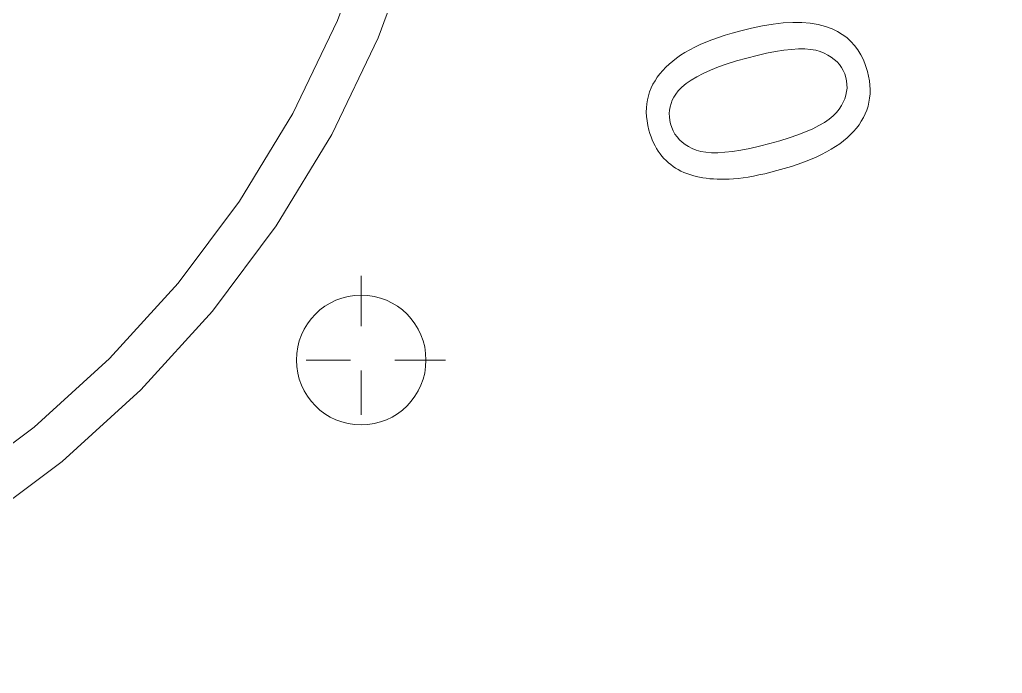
# Model space of a CAD drawing. Extents: x 23 to 587, y 4 to 413.
# Drawn here: x 221.905 to 224.123, y 99.408 to 100.883 of the extents above; entities that cross this region are included whole.
import ezdxf

# ---------------------------------------------------------------- set-up
doc = ezdxf.new("R2010")
doc.units = 0
doc.linetypes.add('DASHDOT', pattern=[18.5, 12, -3, 0.5, -3])
doc.linetypes.add('DASHED', pattern=[15, 12, -3])
doc.layers.get('0').update_dxf_attribs({"lineweight": 13})

# ---------------------------------------------------------------- blocks, each defined once
blk = doc.blocks.new('BLOCK409')
at = {"color": 7, "linetype": 'DASHDOT', "lineweight": 13, "ltscale": 0.019022}
for p, q in [((234.9198, 89.9609), (234.9198, 89.2)), ((235.3003, 89.5804), (234.5394, 89.5804))]:
    blk.add_line(p, q, dxfattribs=at)
blk = doc.blocks.new('BLOCK424')
at = {"color": 7, "linetype": 'DASHED', "lineweight": 13, "ltscale": 0.001293}
blk.add_line((236.732, 91.089), (236.6813, 91.0785), dxfattribs=at)
at = {"color": 7, "linetype": 'DASHED', "lineweight": 13, "ltscale": 0.001219}
blk.add_line((236.7801, 91.0968), (236.732, 91.089), dxfattribs=at)
at = {"color": 7, "linetype": 'DASHED', "lineweight": 13, "ltscale": 0.001147}
blk.add_line((236.8257, 91.1018), (236.7801, 91.0968), dxfattribs=at)
at = {"color": 7, "linetype": 'DASHED', "lineweight": 13, "ltscale": 0.001079}
blk.add_line((236.8688, 91.1042), (236.8257, 91.1018), dxfattribs=at)
at = {"color": 7, "linetype": 'DASHED', "lineweight": 13, "ltscale": 0.001015}
blk.add_line((236.9094, 91.1038), (236.8688, 91.1042), dxfattribs=at)
at = {"color": 7, "linetype": 'DASHED', "lineweight": 13, "ltscale": 0.000954398}
blk.add_line((236.9474, 91.1007), (236.9094, 91.1038), dxfattribs=at)
at = {"color": 7, "linetype": 'DASHED', "lineweight": 13, "ltscale": 0.00090009}
blk.add_line((236.983, 91.0948), (236.9474, 91.1007), dxfattribs=at)
at = {"color": 7, "linetype": 'DASHED', "lineweight": 13, "ltscale": 0.000852763}
blk.add_line((237.016, 91.0863), (236.983, 91.0948), dxfattribs=at)
at = {"color": 7, "linetype": 'DASHED', "lineweight": 13, "ltscale": 0.000801215}
blk.add_line((236.5627, 91.0462), (236.5323, 91.0362), dxfattribs=at)
at = {"color": 7, "linetype": 'DASHED', "lineweight": 13, "ltscale": 0.000835477}
blk.add_line((236.5947, 91.0559), (236.5627, 91.0462), dxfattribs=at)
at = {"color": 7, "linetype": 'DASHED', "lineweight": 13, "ltscale": 0.000869423}
blk.add_line((236.6282, 91.0653), (236.5947, 91.0559), dxfattribs=at)
at = {"color": 7, "linetype": 'DASHED', "lineweight": 13, "ltscale": 0.00137}
blk.add_line((236.6813, 91.0785), (236.6282, 91.0653), dxfattribs=at)
at = {"color": 7, "linetype": 'DASHED', "lineweight": 13, "ltscale": 0.000812984}
blk.add_line((237.0465, 91.075), (237.016, 91.0863), dxfattribs=at)
at = {"color": 7, "linetype": 'DASHED', "lineweight": 13, "ltscale": 0.000652485}
blk.add_line((237.0699, 91.0635), (237.0465, 91.075), dxfattribs=at)
at = {"color": 7, "linetype": 'DASHED', "lineweight": 13, "ltscale": 0.000636445}
blk.add_line((237.0917, 91.0503), (237.0699, 91.0635), dxfattribs=at)
at = {"color": 7, "linetype": 'DASHED', "lineweight": 13, "ltscale": 0.000625916}
blk.add_line((237.1118, 91.0354), (237.0917, 91.0503), dxfattribs=at)
at = {"color": 7, "linetype": 'DASHED', "lineweight": 13, "ltscale": 0.000672467}
blk.add_line((236.4501, 91.004), (236.4257, 90.9925), dxfattribs=at)
at = {"color": 7, "linetype": 'DASHED', "lineweight": 13, "ltscale": 0.000703313}
blk.add_line((236.4759, 91.015), (236.4501, 91.004), dxfattribs=at)
at = {"color": 7, "linetype": 'DASHED', "lineweight": 13, "ltscale": 0.000735925}
blk.add_line((236.5034, 91.0258), (236.4759, 91.015), dxfattribs=at)
at = {"color": 7, "linetype": 'DASHED', "lineweight": 13, "ltscale": 0.000768279}
blk.add_line((236.5323, 91.0362), (236.5034, 91.0258), dxfattribs=at)
at = {"color": 7, "linetype": 'DASHED', "lineweight": 13, "ltscale": 0.00062046}
blk.add_line((237.1302, 91.0188), (237.1118, 91.0354), dxfattribs=at)
at = {"color": 7, "linetype": 'DASHED', "lineweight": 13, "ltscale": 0.000621726}
blk.add_line((237.147, 91.0004), (237.1302, 91.0188), dxfattribs=at)
at = {"color": 7, "linetype": 'DASHED', "lineweight": 13, "ltscale": 0.000628467}
blk.add_line((237.162, 90.9802), (237.147, 91.0004), dxfattribs=at)
at = {"color": 7, "linetype": 'DASHED', "lineweight": 13, "ltscale": 0.000561344}
blk.add_line((236.3619, 90.9561), (236.3435, 90.9433), dxfattribs=at)
at = {"color": 7, "linetype": 'DASHED', "lineweight": 13, "ltscale": 0.00058458}
blk.add_line((236.3816, 90.9686), (236.3619, 90.9561), dxfattribs=at)
at = {"color": 7, "linetype": 'DASHED', "lineweight": 13, "ltscale": 0.000612335}
blk.add_line((236.4029, 90.9808), (236.3816, 90.9686), dxfattribs=at)
at = {"color": 7, "linetype": 'DASHED', "lineweight": 13, "ltscale": 0.000641824}
blk.add_line((236.4257, 90.9925), (236.4029, 90.9808), dxfattribs=at)
at = {"color": 7, "linetype": 'DASHED', "lineweight": 13, "ltscale": 0.00119}
blk.add_line((236.6608, 90.9434), (236.707, 90.9552), dxfattribs=at)
at = {"color": 7, "linetype": 'DASHED', "lineweight": 13, "ltscale": 0.001108}
blk.add_line((236.707, 90.9552), (236.7502, 90.965), dxfattribs=at)
at = {"color": 7, "linetype": 'DASHED', "lineweight": 13, "ltscale": 0.001028}
blk.add_line((236.7502, 90.965), (236.7906, 90.9728), dxfattribs=at)
at = {"color": 7, "linetype": 'DASHED', "lineweight": 13, "ltscale": 0.000948361}
blk.add_line((236.7906, 90.9728), (236.8281, 90.9787), dxfattribs=at)
at = {"color": 7, "linetype": 'DASHED', "lineweight": 13, "ltscale": 0.000870319}
blk.add_line((236.8281, 90.9787), (236.8626, 90.9826), dxfattribs=at)
at = {"color": 7, "linetype": 'DASHED', "lineweight": 13, "ltscale": 0.000794217}
blk.add_line((236.8626, 90.9826), (236.8944, 90.9845), dxfattribs=at)
at = {"color": 7, "linetype": 'DASHED', "lineweight": 13, "ltscale": 0.000720471}
for p, q in [((236.8944, 90.9845), (236.9232, 90.9845)), ((237.0116, 90.6528), (236.9866, 90.6384)), ((236.5303, 90.5161), (236.5015, 90.5161))]:
    blk.add_line(p, q, dxfattribs=at)
at = {"color": 7, "linetype": 'DASHED', "lineweight": 13, "ltscale": 0.000650898}
blk.add_line((236.9232, 90.9845), (236.9491, 90.9824), dxfattribs=at)
at = {"color": 7, "linetype": 'DASHED', "lineweight": 13, "ltscale": 0.000584754}
blk.add_line((236.9491, 90.9824), (236.9722, 90.9785), dxfattribs=at)
at = {"color": 7, "linetype": 'DASHED', "lineweight": 13, "ltscale": 0.000525629}
blk.add_line((236.9722, 90.9785), (236.9924, 90.9725), dxfattribs=at)
at = {"color": 7, "linetype": 'DASHED', "lineweight": 13, "ltscale": 0.000486436}
blk.add_line((236.9924, 90.9725), (237.0104, 90.9652), dxfattribs=at)
at = {"color": 7, "linetype": 'DASHED', "lineweight": 13, "ltscale": 0.000463658}
blk.add_line((237.0104, 90.9652), (237.0269, 90.9568), dxfattribs=at)
at = {"color": 7, "linetype": 'DASHED', "lineweight": 13, "ltscale": 0.000444155}
blk.add_line((237.0269, 90.9568), (237.0421, 90.9476), dxfattribs=at)
at = {"color": 7, "linetype": 'DASHED', "lineweight": 13, "ltscale": 0.000640453}
blk.add_line((237.1754, 90.9584), (237.162, 90.9802), dxfattribs=at)
at = {"color": 7, "linetype": 'DASHED', "lineweight": 13, "ltscale": 0.000658352}
blk.add_line((237.1871, 90.9348), (237.1754, 90.9584), dxfattribs=at)
at = {"color": 7, "linetype": 'DASHED', "lineweight": 13, "ltscale": 0.000515441}
blk.add_line((236.31, 90.9163), (236.295, 90.9021), dxfattribs=at)
at = {"color": 7, "linetype": 'DASHED', "lineweight": 13, "ltscale": 0.000529968}
blk.add_line((236.3262, 90.93), (236.31, 90.9163), dxfattribs=at)
at = {"color": 7, "linetype": 'DASHED', "lineweight": 13, "ltscale": 0.00054522}
blk.add_line((236.3435, 90.9433), (236.3262, 90.93), dxfattribs=at)
at = {"color": 7, "linetype": 'DASHED', "lineweight": 13, "ltscale": 0.001041}
blk.add_line((236.5331, 90.9032), (236.5723, 90.9171), dxfattribs=at)
at = {"color": 7, "linetype": 'DASHED', "lineweight": 13, "ltscale": 0.001116}
blk.add_line((236.5723, 90.9171), (236.6149, 90.9304), dxfattribs=at)
at = {"color": 7, "linetype": 'DASHED', "lineweight": 13, "ltscale": 0.001193}
for p, q in [((236.6149, 90.9304), (236.6608, 90.9434)), ((236.7643, 90.5573), (236.718, 90.5455))]:
    blk.add_line(p, q, dxfattribs=at)
at = {"color": 7, "linetype": 'DASHED', "lineweight": 13, "ltscale": 0.000427521}
blk.add_line((237.0421, 90.9476), (237.0558, 90.9373), dxfattribs=at)
at = {"color": 7, "linetype": 'DASHED', "lineweight": 13, "ltscale": 0.000414582}
blk.add_line((237.0558, 90.9373), (237.0681, 90.9262), dxfattribs=at)
at = {"color": 7, "linetype": 'DASHED', "lineweight": 13, "ltscale": 0.000406198}
blk.add_line((237.0681, 90.9262), (237.0789, 90.9141), dxfattribs=at)
at = {"color": 7, "linetype": 'DASHED', "lineweight": 13, "ltscale": 0.000402276}
blk.add_line((237.0789, 90.9141), (237.0883, 90.901), dxfattribs=at)
at = {"color": 7, "linetype": 'DASHED', "lineweight": 13, "ltscale": 0.000681185}
blk.add_line((237.1971, 90.9095), (237.1871, 90.9348), dxfattribs=at)
at = {"color": 7, "linetype": 'DASHED', "lineweight": 13, "ltscale": 0.000482595}
blk.add_line((236.2684, 90.8726), (236.2568, 90.8571), dxfattribs=at)
at = {"color": 7, "linetype": 'DASHED', "lineweight": 13, "ltscale": 0.000491832}
blk.add_line((236.2811, 90.8876), (236.2684, 90.8726), dxfattribs=at)
at = {"color": 7, "linetype": 'DASHED', "lineweight": 13, "ltscale": 0.000503382}
blk.add_line((236.295, 90.9021), (236.2811, 90.8876), dxfattribs=at)
at = {"color": 7, "linetype": 'DASHED', "lineweight": 13, "ltscale": 0.000824215}
blk.add_line((236.4352, 90.8593), (236.4645, 90.8743), dxfattribs=at)
at = {"color": 7, "linetype": 'DASHED', "lineweight": 13, "ltscale": 0.000894181}
blk.add_line((236.4645, 90.8743), (236.4971, 90.889), dxfattribs=at)
at = {"color": 7, "linetype": 'DASHED', "lineweight": 13, "ltscale": 0.000966588}
blk.add_line((236.4971, 90.889), (236.5331, 90.9032), dxfattribs=at)
at = {"color": 7, "linetype": 'DASHED', "lineweight": 13, "ltscale": 0.000402209}
blk.add_line((237.0883, 90.901), (237.0963, 90.8871), dxfattribs=at)
at = {"color": 7, "linetype": 'DASHED', "lineweight": 13, "ltscale": 0.000407421}
blk.add_line((237.0963, 90.8871), (237.1028, 90.8721), dxfattribs=at)
at = {"color": 7, "linetype": 'DASHED', "lineweight": 13, "ltscale": 0.000416292}
blk.add_line((237.1028, 90.8721), (237.1079, 90.8563), dxfattribs=at)
at = {"color": 7, "linetype": 'DASHED', "lineweight": 13, "ltscale": 0.000707701}
blk.add_line((237.2054, 90.8824), (237.1971, 90.9095), dxfattribs=at)
at = {"color": 7, "linetype": 'DASHED', "lineweight": 13, "ltscale": 0.000539606}
blk.add_line((237.2104, 90.8614), (237.2054, 90.8824), dxfattribs=at)
at = {"color": 7, "linetype": 'DASHED', "lineweight": 13, "ltscale": 0.000465571}
blk.add_line((236.237, 90.8249), (236.2289, 90.8082), dxfattribs=at)
at = {"color": 7, "linetype": 'DASHED', "lineweight": 13, "ltscale": 0.000469347}
blk.add_line((236.2464, 90.8412), (236.237, 90.8249), dxfattribs=at)
at = {"color": 7, "linetype": 'DASHED', "lineweight": 13, "ltscale": 0.000475282}
blk.add_line((236.2568, 90.8571), (236.2464, 90.8412), dxfattribs=at)
at = {"color": 7, "linetype": 'DASHED', "lineweight": 13, "ltscale": 0.000633752}
blk.add_line((236.3672, 90.8115), (236.3865, 90.8279), dxfattribs=at)
at = {"color": 7, "linetype": 'DASHED', "lineweight": 13, "ltscale": 0.000692353}
blk.add_line((236.3865, 90.8279), (236.4092, 90.8438), dxfattribs=at)
at = {"color": 7, "linetype": 'DASHED', "lineweight": 13, "ltscale": 0.000756645}
blk.add_line((236.4092, 90.8438), (236.4352, 90.8593), dxfattribs=at)
at = {"color": 7, "linetype": 'DASHED', "lineweight": 13, "ltscale": 0.000417066}
blk.add_line((237.1079, 90.8563), (237.1114, 90.84), dxfattribs=at)
at = {"color": 7, "linetype": 'DASHED', "lineweight": 13, "ltscale": 0.000406736}
blk.add_line((237.1114, 90.84), (237.1132, 90.8238), dxfattribs=at)
at = {"color": 7, "linetype": 'DASHED', "lineweight": 13, "ltscale": 0.000403036}
blk.add_line((237.1132, 90.8238), (237.1133, 90.8077), dxfattribs=at)
at = {"color": 7, "linetype": 'DASHED', "lineweight": 13, "ltscale": 0.000522975}
blk.add_line((237.2141, 90.8408), (237.2104, 90.8614), dxfattribs=at)
at = {"color": 7, "linetype": 'DASHED', "lineweight": 13, "ltscale": 0.00050737}
blk.add_line((237.2165, 90.8207), (237.2141, 90.8408), dxfattribs=at)
at = {"color": 7, "linetype": 'DASHED', "lineweight": 13, "ltscale": 0.000461591}
blk.add_line((236.2219, 90.7911), (236.2163, 90.7735), dxfattribs=at)
at = {"color": 7, "linetype": 'DASHED', "lineweight": 13, "ltscale": 0.000461888}
blk.add_line((236.2289, 90.8082), (236.2219, 90.7911), dxfattribs=at)
at = {"color": 7, "linetype": 'DASHED', "lineweight": 13, "ltscale": 0.000412058}
blk.add_line((236.3318, 90.7672), (236.3407, 90.7811), dxfattribs=at)
at = {"color": 7, "linetype": 'DASHED', "lineweight": 13, "ltscale": 0.00042878}
blk.add_line((236.3407, 90.7811), (236.3511, 90.7947), dxfattribs=at)
at = {"color": 7, "linetype": 'DASHED', "lineweight": 13, "ltscale": 0.000579997}
blk.add_line((236.3511, 90.7947), (236.3672, 90.8115), dxfattribs=at)
at = {"color": 7, "linetype": 'DASHED', "lineweight": 13, "ltscale": 0.000406549}
blk.add_line((237.1116, 90.7917), (237.1083, 90.7758), dxfattribs=at)
at = {"color": 7, "linetype": 'DASHED', "lineweight": 13, "ltscale": 0.000401842}
blk.add_line((237.1133, 90.8077), (237.1116, 90.7917), dxfattribs=at)
at = {"color": 7, "linetype": 'DASHED', "lineweight": 13, "ltscale": 0.000473425}
blk.add_line((237.2155, 90.7628), (237.2172, 90.7816), dxfattribs=at)
at = {"color": 7, "linetype": 'DASHED', "lineweight": 13, "ltscale": 0.00049389}
blk.add_line((237.2175, 90.8009), (237.2165, 90.8207), dxfattribs=at)
at = {"color": 7, "linetype": 'DASHED', "lineweight": 13, "ltscale": 0.000482496}
blk.add_line((237.2172, 90.7816), (237.2175, 90.8009), dxfattribs=at)
at = {"color": 7, "linetype": 'DASHED', "lineweight": 13, "ltscale": 0.000471727}
blk.add_line((236.209, 90.7372), (236.2074, 90.7184), dxfattribs=at)
at = {"color": 7, "linetype": 'DASHED', "lineweight": 13, "ltscale": 0.000465788}
blk.add_line((236.212, 90.7555), (236.209, 90.7372), dxfattribs=at)
at = {"color": 7, "linetype": 'DASHED', "lineweight": 13, "ltscale": 0.000461534}
blk.add_line((236.2163, 90.7735), (236.212, 90.7555), dxfattribs=at)
at = {"color": 7, "linetype": 'DASHED', "lineweight": 13, "ltscale": 0.000383244}
blk.add_line((236.3145, 90.7238), (236.3187, 90.7386), dxfattribs=at)
at = {"color": 7, "linetype": 'DASHED', "lineweight": 13, "ltscale": 0.000389466}
blk.add_line((236.3187, 90.7386), (236.3245, 90.753), dxfattribs=at)
at = {"color": 7, "linetype": 'DASHED', "lineweight": 13, "ltscale": 0.000399132}
blk.add_line((236.3245, 90.753), (236.3318, 90.7672), dxfattribs=at)
at = {"color": 7, "linetype": 'DASHED', "lineweight": 13, "ltscale": 0.00044493}
blk.add_line((237.0964, 90.7443), (237.0879, 90.7286), dxfattribs=at)
at = {"color": 7, "linetype": 'DASHED', "lineweight": 13, "ltscale": 0.000428234}
blk.add_line((237.1032, 90.76), (237.0964, 90.7443), dxfattribs=at)
at = {"color": 7, "linetype": 'DASHED', "lineweight": 13, "ltscale": 0.000414989}
blk.add_line((237.1083, 90.7758), (237.1032, 90.76), dxfattribs=at)
at = {"color": 7, "linetype": 'DASHED', "lineweight": 13, "ltscale": 0.000463623}
blk.add_line((237.2082, 90.7263), (237.2125, 90.7443), dxfattribs=at)
at = {"color": 7, "linetype": 'DASHED', "lineweight": 13, "ltscale": 0.000466944}
blk.add_line((237.2125, 90.7443), (237.2155, 90.7628), dxfattribs=at)
at = {"color": 7, "linetype": 'DASHED', "lineweight": 13, "ltscale": 0.000480824}
blk.add_line((236.2074, 90.7184), (236.2071, 90.6991), dxfattribs=at)
at = {"color": 7, "linetype": 'DASHED', "lineweight": 13, "ltscale": 0.000491484}
blk.add_line((236.2071, 90.6991), (236.2081, 90.6795), dxfattribs=at)
at = {"color": 7, "linetype": 'DASHED', "lineweight": 13, "ltscale": 0.000384248}
blk.add_line((236.3108, 90.6935), (236.3119, 90.7088), dxfattribs=at)
at = {"color": 7, "linetype": 'DASHED', "lineweight": 13, "ltscale": 0.000390359}
blk.add_line((236.3112, 90.6778), (236.3108, 90.6935), dxfattribs=at)
at = {"color": 7, "linetype": 'DASHED', "lineweight": 13, "ltscale": 0.000381954}
blk.add_line((236.3119, 90.7088), (236.3145, 90.7238), dxfattribs=at)
at = {"color": 7, "linetype": 'DASHED', "lineweight": 13, "ltscale": 0.00052691}
blk.add_line((237.0656, 90.6977), (237.0511, 90.6825), dxfattribs=at)
at = {"color": 7, "linetype": 'DASHED', "lineweight": 13, "ltscale": 0.000487671}
blk.add_line((237.0776, 90.7131), (237.0656, 90.6977), dxfattribs=at)
at = {"color": 7, "linetype": 'DASHED', "lineweight": 13, "ltscale": 0.000464798}
blk.add_line((237.0879, 90.7286), (237.0776, 90.7131), dxfattribs=at)
at = {"color": 7, "linetype": 'DASHED', "lineweight": 13, "ltscale": 0.000466591}
blk.add_line((237.1872, 90.6748), (237.1955, 90.6915), dxfattribs=at)
at = {"color": 7, "linetype": 'DASHED', "lineweight": 13, "ltscale": 0.000463426}
blk.add_line((237.1955, 90.6915), (237.2025, 90.7087), dxfattribs=at)
at = {"color": 7, "linetype": 'DASHED', "lineweight": 13, "ltscale": 0.000462382}
blk.add_line((237.2025, 90.7087), (237.2082, 90.7263), dxfattribs=at)
at = {"color": 7, "linetype": 'DASHED', "lineweight": 13, "ltscale": 0.000504295}
blk.add_line((236.2081, 90.6795), (236.2104, 90.6595), dxfattribs=at)
at = {"color": 7, "linetype": 'DASHED', "lineweight": 13, "ltscale": 0.000519936}
blk.add_line((236.2104, 90.6595), (236.2141, 90.639), dxfattribs=at)
at = {"color": 7, "linetype": 'DASHED', "lineweight": 13, "ltscale": 0.000401071}
blk.add_line((236.3133, 90.6619), (236.3112, 90.6778), dxfattribs=at)
at = {"color": 7, "linetype": 'DASHED', "lineweight": 13, "ltscale": 0.000414663}
blk.add_line((236.3169, 90.6457), (236.3133, 90.6619), dxfattribs=at)
at = {"color": 7, "linetype": 'DASHED', "lineweight": 13, "ltscale": 0.000423157}
blk.add_line((236.322, 90.6296), (236.3169, 90.6457), dxfattribs=at)
at = {"color": 7, "linetype": 'DASHED', "lineweight": 13, "ltscale": 0.000650921}
blk.add_line((237.0331, 90.6675), (237.0116, 90.6528), dxfattribs=at)
at = {"color": 7, "linetype": 'DASHED', "lineweight": 13, "ltscale": 0.000585798}
blk.add_line((237.0511, 90.6825), (237.0331, 90.6675), dxfattribs=at)
at = {"color": 7, "linetype": 'DASHED', "lineweight": 13, "ltscale": 0.000475645}
blk.add_line((237.1674, 90.6426), (237.1779, 90.6585), dxfattribs=at)
at = {"color": 7, "linetype": 'DASHED', "lineweight": 13, "ltscale": 0.000469873}
blk.add_line((237.1779, 90.6585), (237.1872, 90.6748), dxfattribs=at)
at = {"color": 7, "linetype": 'DASHED', "lineweight": 13, "ltscale": 0.000536521}
blk.add_line((236.2141, 90.639), (236.2191, 90.6181), dxfattribs=at)
at = {"color": 7, "linetype": 'DASHED', "lineweight": 13, "ltscale": 0.00039758}
blk.add_line((236.2191, 90.6181), (236.2235, 90.6028), dxfattribs=at)
at = {"color": 7, "linetype": 'DASHED', "lineweight": 13, "ltscale": 0.000388344}
blk.add_line((236.2235, 90.6028), (236.2285, 90.5881), dxfattribs=at)
at = {"color": 7, "linetype": 'DASHED', "lineweight": 13, "ltscale": 0.000413398}
blk.add_line((236.3286, 90.6144), (236.322, 90.6296), dxfattribs=at)
at = {"color": 7, "linetype": 'DASHED', "lineweight": 13, "ltscale": 0.000407293}
blk.add_line((236.3366, 90.6003), (236.3286, 90.6144), dxfattribs=at)
at = {"color": 7, "linetype": 'DASHED', "lineweight": 13, "ltscale": 0.000405723}
blk.add_line((236.3461, 90.5871), (236.3366, 90.6003), dxfattribs=at)
at = {"color": 7, "linetype": 'DASHED', "lineweight": 13, "ltscale": 0.00094682}
blk.add_line((236.9264, 90.6103), (236.891, 90.5966), dxfattribs=at)
at = {"color": 7, "linetype": 'DASHED', "lineweight": 13, "ltscale": 0.000869181}
blk.add_line((236.9582, 90.6242), (236.9264, 90.6103), dxfattribs=at)
at = {"color": 7, "linetype": 'DASHED', "lineweight": 13, "ltscale": 0.00079385}
blk.add_line((236.9866, 90.6384), (236.9582, 90.6242), dxfattribs=at)
at = {"color": 7, "linetype": 'DASHED', "lineweight": 13, "ltscale": 0.000502909}
blk.add_line((237.129, 90.5977), (237.1429, 90.6122), dxfattribs=at)
at = {"color": 7, "linetype": 'DASHED', "lineweight": 13, "ltscale": 0.000492338}
blk.add_line((237.1429, 90.6122), (237.1557, 90.6272), dxfattribs=at)
at = {"color": 7, "linetype": 'DASHED', "lineweight": 13, "ltscale": 0.000483481}
blk.add_line((237.1557, 90.6272), (237.1674, 90.6426), dxfattribs=at)
at = {"color": 7, "linetype": 'DASHED', "lineweight": 13, "ltscale": 0.000379807}
blk.add_line((236.2285, 90.5881), (236.2339, 90.5739), dxfattribs=at)
at = {"color": 7, "linetype": 'DASHED', "lineweight": 13, "ltscale": 0.000372118}
blk.add_line((236.2339, 90.5739), (236.2399, 90.5603), dxfattribs=at)
at = {"color": 7, "linetype": 'DASHED', "lineweight": 13, "ltscale": 0.0003659}
blk.add_line((236.2399, 90.5603), (236.2465, 90.5472), dxfattribs=at)
at = {"color": 7, "linetype": 'DASHED', "lineweight": 13, "ltscale": 0.000409256}
blk.add_line((236.3569, 90.5748), (236.3461, 90.5871), dxfattribs=at)
at = {"color": 7, "linetype": 'DASHED', "lineweight": 13, "ltscale": 0.000416541}
blk.add_line((236.3692, 90.5635), (236.3569, 90.5748), dxfattribs=at)
at = {"color": 7, "linetype": 'DASHED', "lineweight": 13, "ltscale": 0.000428616}
blk.add_line((236.3829, 90.5532), (236.3692, 90.5635), dxfattribs=at)
at = {"color": 7, "linetype": 'DASHED', "lineweight": 13, "ltscale": 0.001187}
blk.add_line((236.81, 90.5701), (236.7643, 90.5573), dxfattribs=at)
at = {"color": 7, "linetype": 'DASHED', "lineweight": 13, "ltscale": 0.001106}
blk.add_line((236.8523, 90.5832), (236.81, 90.5701), dxfattribs=at)
at = {"color": 7, "linetype": 'DASHED', "lineweight": 13, "ltscale": 0.001026}
blk.add_line((236.891, 90.5966), (236.8523, 90.5832), dxfattribs=at)
at = {"color": 7, "linetype": 'DASHED', "lineweight": 13, "ltscale": 0.000561458}
blk.add_line((237.062, 90.5438), (237.0805, 90.5566), dxfattribs=at)
at = {"color": 7, "linetype": 'DASHED', "lineweight": 13, "ltscale": 0.000544984}
blk.add_line((237.0805, 90.5566), (237.0978, 90.5699), dxfattribs=at)
at = {"color": 7, "linetype": 'DASHED', "lineweight": 13, "ltscale": 0.000529677}
blk.add_line((237.0978, 90.5699), (237.114, 90.5836), dxfattribs=at)
at = {"color": 7, "linetype": 'DASHED', "lineweight": 13, "ltscale": 0.000515748}
blk.add_line((237.114, 90.5836), (237.129, 90.5977), dxfattribs=at)
at = {"color": 7, "linetype": 'DASHED', "lineweight": 13, "ltscale": 0.000359079}
blk.add_line((236.2465, 90.5472), (236.2535, 90.5347), dxfattribs=at)
at = {"color": 7, "linetype": 'DASHED', "lineweight": 13, "ltscale": 0.000353991}
blk.add_line((236.2535, 90.5347), (236.2611, 90.5227), dxfattribs=at)
at = {"color": 7, "linetype": 'DASHED', "lineweight": 13, "ltscale": 0.00034992}
blk.add_line((236.2611, 90.5227), (236.2692, 90.5113), dxfattribs=at)
at = {"color": 7, "linetype": 'DASHED', "lineweight": 13, "ltscale": 0.000347359}
blk.add_line((236.2692, 90.5113), (236.2778, 90.5004), dxfattribs=at)
at = {"color": 7, "linetype": 'DASHED', "lineweight": 13, "ltscale": 0.000444197}
blk.add_line((236.398, 90.5438), (236.3829, 90.5532), dxfattribs=at)
at = {"color": 7, "linetype": 'DASHED', "lineweight": 13, "ltscale": 0.000463316}
blk.add_line((236.4145, 90.5355), (236.398, 90.5438), dxfattribs=at)
at = {"color": 7, "linetype": 'DASHED', "lineweight": 13, "ltscale": 0.000485396}
blk.add_line((236.4324, 90.5281), (236.4145, 90.5355), dxfattribs=at)
at = {"color": 7, "linetype": 'DASHED', "lineweight": 13, "ltscale": 0.000524648}
blk.add_line((236.4526, 90.5221), (236.4324, 90.5281), dxfattribs=at)
at = {"color": 7, "linetype": 'DASHED', "lineweight": 13, "ltscale": 0.00058405}
blk.add_line((236.4756, 90.5181), (236.4526, 90.5221), dxfattribs=at)
at = {"color": 7, "linetype": 'DASHED', "lineweight": 13, "ltscale": 0.000650191}
blk.add_line((236.5015, 90.5161), (236.4756, 90.5181), dxfattribs=at)
at = {"color": 7, "linetype": 'DASHED', "lineweight": 13, "ltscale": 0.000794977}
blk.add_line((236.5621, 90.518), (236.5303, 90.5161), dxfattribs=at)
at = {"color": 7, "linetype": 'DASHED', "lineweight": 13, "ltscale": 0.000871431}
blk.add_line((236.5967, 90.5219), (236.5621, 90.518), dxfattribs=at)
at = {"color": 7, "linetype": 'DASHED', "lineweight": 13, "ltscale": 0.000949878}
blk.add_line((236.6343, 90.5278), (236.5967, 90.5219), dxfattribs=at)
at = {"color": 7, "linetype": 'DASHED', "lineweight": 13, "ltscale": 0.00103}
blk.add_line((236.6747, 90.5357), (236.6343, 90.5278), dxfattribs=at)
at = {"color": 7, "linetype": 'DASHED', "lineweight": 13, "ltscale": 0.001111}
blk.add_line((236.718, 90.5455), (236.6747, 90.5357), dxfattribs=at)
at = {"color": 7, "linetype": 'DASHED', "lineweight": 13, "ltscale": 0.000639803}
blk.add_line((236.9983, 90.5077), (237.021, 90.5194), dxfattribs=at)
at = {"color": 7, "linetype": 'DASHED', "lineweight": 13, "ltscale": 0.0006112}
blk.add_line((237.021, 90.5194), (237.0423, 90.5314), dxfattribs=at)
at = {"color": 7, "linetype": 'DASHED', "lineweight": 13, "ltscale": 0.000583167}
blk.add_line((237.0423, 90.5314), (237.062, 90.5438), dxfattribs=at)
at = {"color": 7, "linetype": 'DASHED', "lineweight": 13, "ltscale": 0.000344433}
blk.add_line((236.2778, 90.5004), (236.2869, 90.4901), dxfattribs=at)
at = {"color": 7, "linetype": 'DASHED', "lineweight": 13, "ltscale": 0.000343053}
blk.add_line((236.2869, 90.4901), (236.2965, 90.4803), dxfattribs=at)
at = {"color": 7, "linetype": 'DASHED', "lineweight": 13, "ltscale": 0.000341175}
blk.add_line((236.2965, 90.4803), (236.3066, 90.4711), dxfattribs=at)
at = {"color": 7, "linetype": 'DASHED', "lineweight": 13, "ltscale": 0.000340216}
blk.add_line((236.3066, 90.4711), (236.3171, 90.4625), dxfattribs=at)
at = {"color": 7, "linetype": 'DASHED', "lineweight": 13, "ltscale": 0.000763655}
blk.add_line((236.8922, 90.4643), (236.921, 90.4746), dxfattribs=at)
at = {"color": 7, "linetype": 'DASHED', "lineweight": 13, "ltscale": 0.00073204}
blk.add_line((236.921, 90.4746), (236.9482, 90.4853), dxfattribs=at)
at = {"color": 7, "linetype": 'DASHED', "lineweight": 13, "ltscale": 0.000700184}
blk.add_line((236.9482, 90.4853), (236.974, 90.4963), dxfattribs=at)
at = {"color": 7, "linetype": 'DASHED', "lineweight": 13, "ltscale": 0.000669959}
blk.add_line((236.974, 90.4963), (236.9983, 90.5077), dxfattribs=at)
at = {"color": 7, "linetype": 'DASHED', "lineweight": 13, "ltscale": 0.000341011}
blk.add_line((236.3171, 90.4625), (236.3281, 90.4543), dxfattribs=at)
at = {"color": 7, "linetype": 'DASHED', "lineweight": 13, "ltscale": 0.000341548}
blk.add_line((236.3281, 90.4543), (236.3395, 90.4468), dxfattribs=at)
at = {"color": 7, "linetype": 'DASHED', "lineweight": 13, "ltscale": 0.000343955}
blk.add_line((236.3395, 90.4468), (236.3513, 90.4398), dxfattribs=at)
at = {"color": 7, "linetype": 'DASHED', "lineweight": 13, "ltscale": 0.000346393}
blk.add_line((236.3513, 90.4398), (236.3636, 90.4334), dxfattribs=at)
at = {"color": 7, "linetype": 'DASHED', "lineweight": 13, "ltscale": 0.000350475}
blk.add_line((236.3636, 90.4334), (236.3763, 90.4275), dxfattribs=at)
at = {"color": 7, "linetype": 'DASHED', "lineweight": 13, "ltscale": 0.000355236}
blk.add_line((236.3763, 90.4275), (236.3895, 90.4222), dxfattribs=at)
at = {"color": 7, "linetype": 'DASHED', "lineweight": 13, "ltscale": 0.000361215}
blk.add_line((236.3895, 90.4222), (236.4031, 90.4174), dxfattribs=at)
at = {"color": 7, "linetype": 'DASHED', "lineweight": 13, "ltscale": 0.000697902}
blk.add_line((236.7416, 90.4215), (236.7688, 90.4281), dxfattribs=at)
at = {"color": 7, "linetype": 'DASHED', "lineweight": 13, "ltscale": 0.000728244}
blk.add_line((236.7688, 90.4281), (236.797, 90.4354), dxfattribs=at)
at = {"color": 7, "linetype": 'DASHED', "lineweight": 13, "ltscale": 0.000862924}
blk.add_line((236.797, 90.4354), (236.8302, 90.4447), dxfattribs=at)
at = {"color": 7, "linetype": 'DASHED', "lineweight": 13, "ltscale": 0.000829755}
blk.add_line((236.8302, 90.4447), (236.862, 90.4543), dxfattribs=at)
at = {"color": 7, "linetype": 'DASHED', "lineweight": 13, "ltscale": 0.000796249}
blk.add_line((236.862, 90.4543), (236.8922, 90.4643), dxfattribs=at)
at = {"color": 7, "linetype": 'DASHED', "lineweight": 13, "ltscale": 0.000366606}
blk.add_line((236.4031, 90.4174), (236.4172, 90.4132), dxfattribs=at)
at = {"color": 7, "linetype": 'DASHED', "lineweight": 13, "ltscale": 0.000374489}
blk.add_line((236.4172, 90.4132), (236.4317, 90.4094), dxfattribs=at)
at = {"color": 7, "linetype": 'DASHED', "lineweight": 13, "ltscale": 0.000381514}
blk.add_line((236.4317, 90.4094), (236.4466, 90.4061), dxfattribs=at)
at = {"color": 7, "linetype": 'DASHED', "lineweight": 13, "ltscale": 0.000389723}
blk.add_line((236.4466, 90.4061), (236.4619, 90.4033), dxfattribs=at)
at = {"color": 7, "linetype": 'DASHED', "lineweight": 13, "ltscale": 0.00039872}
blk.add_line((236.4619, 90.4033), (236.4777, 90.4009), dxfattribs=at)
at = {"color": 7, "linetype": 'DASHED', "lineweight": 13, "ltscale": 0.000407095}
blk.add_line((236.4777, 90.4009), (236.4938, 90.3989), dxfattribs=at)
at = {"color": 7, "linetype": 'DASHED', "lineweight": 13, "ltscale": 0.000416946}
blk.add_line((236.4938, 90.3989), (236.5104, 90.3975), dxfattribs=at)
at = {"color": 7, "linetype": 'DASHED', "lineweight": 13, "ltscale": 0.000426554}
blk.add_line((236.5104, 90.3975), (236.5275, 90.3965), dxfattribs=at)
at = {"color": 7, "linetype": 'DASHED', "lineweight": 13, "ltscale": 0.000437004}
blk.add_line((236.5275, 90.3965), (236.545, 90.396), dxfattribs=at)
at = {"color": 7, "linetype": 'DASHED', "lineweight": 13, "ltscale": 0.000446937}
blk.add_line((236.545, 90.396), (236.5628, 90.396), dxfattribs=at)
at = {"color": 7, "linetype": 'DASHED', "lineweight": 13, "ltscale": 0.000465979}
blk.add_line((236.5628, 90.396), (236.5815, 90.3965), dxfattribs=at)
at = {"color": 7, "linetype": 'DASHED', "lineweight": 13, "ltscale": 0.000493381}
blk.add_line((236.5815, 90.3965), (236.6012, 90.3978), dxfattribs=at)
at = {"color": 7, "linetype": 'DASHED', "lineweight": 13, "ltscale": 0.00052152}
blk.add_line((236.6012, 90.3978), (236.6219, 90.3999), dxfattribs=at)
at = {"color": 7, "linetype": 'DASHED', "lineweight": 13, "ltscale": 0.000550024}
blk.add_line((236.6219, 90.3999), (236.6437, 90.4027), dxfattribs=at)
at = {"color": 7, "linetype": 'DASHED', "lineweight": 13, "ltscale": 0.000578958}
blk.add_line((236.6437, 90.4027), (236.6666, 90.4063), dxfattribs=at)
at = {"color": 7, "linetype": 'DASHED', "lineweight": 13, "ltscale": 0.000608238}
blk.add_line((236.6666, 90.4063), (236.6906, 90.4106), dxfattribs=at)
at = {"color": 7, "linetype": 'DASHED', "lineweight": 13, "ltscale": 0.00063791}
blk.add_line((236.6906, 90.4106), (236.7156, 90.4157), dxfattribs=at)
at = {"color": 7, "linetype": 'DASHED', "lineweight": 13, "ltscale": 0.000667797}
blk.add_line((236.7156, 90.4157), (236.7416, 90.4215), dxfattribs=at)
at = {"color": 7, "linetype": 'DASHED', "lineweight": 13}
for centre, radius in [((230.39, 92.9809), 5), ((230.39, 92.9809), 4.8), ((234.9198, 89.5804), 0.2926)]:
    blk.add_circle(centre, radius, dxfattribs=at)
for radius in [10.5, 8]:
    blk.add_arc((230.39, 92.9809), radius, 45, 225, dxfattribs=at)

msp = doc.modelspace()

# ---------------------------------------------------------------- block references
at = {"lineweight": 0, "xscale": 0.5, "yscale": 0.5, "zscale": 0.5}
for name in ['BLOCK424', 'BLOCK409']:
    msp.add_blockref(name, (105.2159, 55.3247), dxfattribs=at)

doc.saveas('drawing.dxf')
